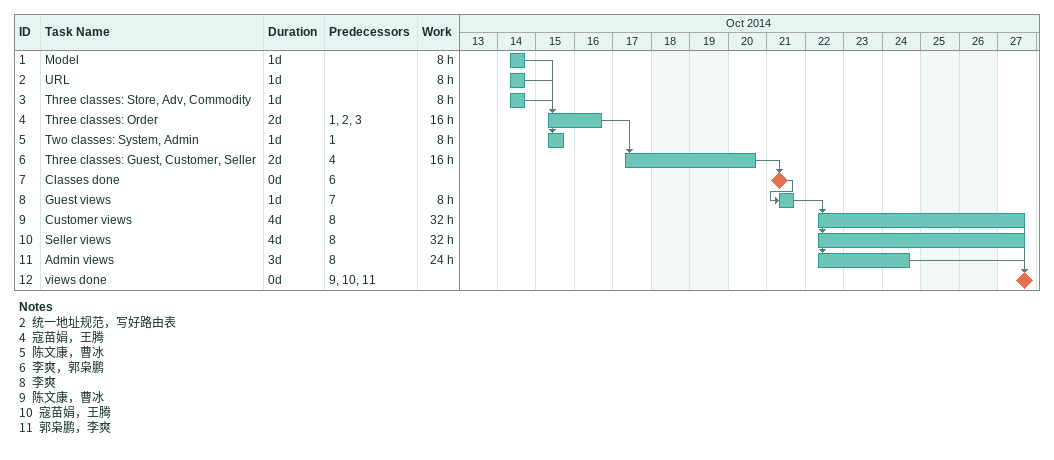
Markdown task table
| ID | Task | Duration | Start | Finish | Predecessors | Work (h) |
|---|---|---|---|---|---|---|
| 1 | Model | 1d | 2014-10-14 | 2014-10-14 |  | 8 |
| 2 | URL | 1d | 2014-10-14 | 2014-10-14 |  | 8 |
| 3 | Three classes: Store, Adv, Commodity | 1d | 2014-10-14 | 2014-10-14 |  | 8 |
| 4 | Three classes: Order | 2d | 2014-10-15 | 2014-10-16 | 1, 2, 3 | 16 |
| 5 | Two classes: System, Admin | 1d | 2014-10-15 | 2014-10-15 | 1 | 8 |
| 6 | Three classes: Guest, Customer, Seller | 2d | 2014-10-17 | 2014-10-20 | 4 | 16 |
| 7 | Classes done | 0d | 2014-10-21 | 2014-10-21 | 6 |  |
| 8 | Guest views | 1d | 2014-10-21 | 2014-10-21 | 7 | 8 |
| 9 | Customer views | 4d | 2014-10-22 | 2014-10-27 | 8 | 32 |
| 10 | Seller views | 4d | 2014-10-22 | 2014-10-27 | 8 | 32 |
| 11 | Admin views | 3d | 2014-10-22 | 2014-10-24 | 8 | 24 |
| 12 | views done | 0d | 2014-10-27 | 2014-10-27 | 9, 10, 11 |  |

Notes
- 2: 统一地址规范，写好路由表
- 4: 寇苗娟，王腾
- 5: 陈文康，曹冰
- 6: 李爽，郭枭鹏
- 8: 李爽
- 9: 陈文康，曹冰
- 10: 寇苗娟，王腾
- 11: 郭枭鹏，李爽
